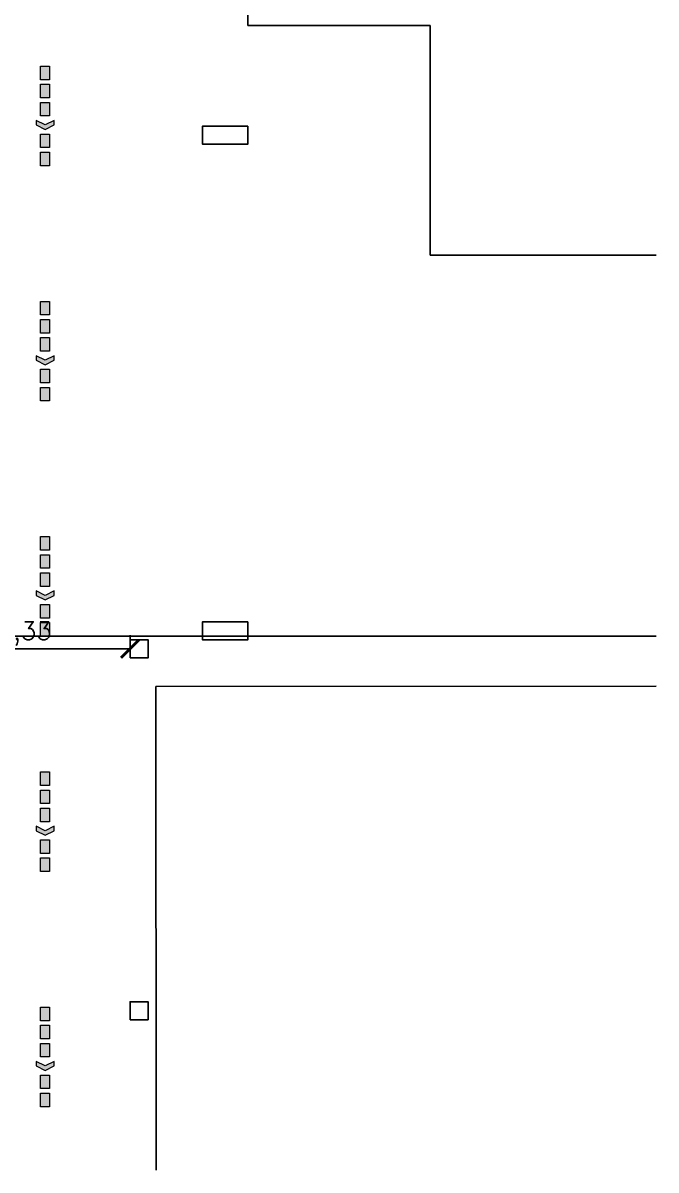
# Model space of a CAD drawing. Header units: metres. Extents: x 341 to 459, y 1341 to 1425.
# Drawn here: x 433.35 to 440.36, y 1365.49 to 1378.17 of the extents above; entities that cross this region are included whole.
import ezdxf
from ezdxf.enums import TextEntityAlignment as Align

# ---------------------------------------------------------------- set-up
doc = ezdxf.new("R2010")
doc.units = ezdxf.units.M
doc.layers.add('BASE DE CONCRETO', color=251, linetype='Continuous')
doc.layers.add('Notas de texto-1', color=7, linetype='Continuous')
doc.layers.add('INC_EQUIP', color=10, linetype='Continuous', lineweight=20)
doc.layers.add('INC_PLACAS', color=10, linetype='Continuous', lineweight=20)
doc.styles.add('ROMANS', font='ROMANS.SHX')
doc.dimstyles.new('100___1-100', dxfattribs={"dimscale": 0.1, "dimtxt": 2, "dimasz": 2, "dimexe": 1.5, "dimexo": 1, "dimgap": 0.5, "dimtad": 1, "dimzin": 4, "dimtxsty": 'ROMANS', "dimblk": 'ARCHTICK', "dimcen": 0, "dimclrd": 256, "dimclre": 256, "dimclrt": 3, "dimazin": 3, "dimtfac": 1, "dimtmove": 0, "dimatfit": 0, "dimldrblk": 'ARCHTICK', "dimfxl": 1, "dimlwd": -1, "dimlwe": -1, "dimarcsym": 0})

# ---------------------------------------------------------------- blocks, each defined once
blk = doc.blocks.new('*U71')
at = {"layer": 'INC_EQUIP'}
h = blk.add_hatch(color=256, dxfattribs=at)
h.paths.add_polyline_path([(0.5, -0.5), (2, -0.5), (2, 0.5), (0.5, 0.5)])
h.paths.add_polyline_path([(2.5, -0.5), (4, -0.5), (4, 0.5), (2.5, 0.5)])
h.paths.add_polyline_path([(-7, -0.5), (-5.5, -0.5), (-5.5, 0.5), (-7, 0.5)])
h.paths.add_polyline_path([(-5, -0.5), (-3.5, -0.5), (-3.5, 0.5), (-5, 0.5)])
h.paths.add_polyline_path([(-1, -1), (-0.5, 0), (-1, 1), (-0.5, 1), (0, 0), (-0.5, -1)])
h.paths.add_polyline_path([(-3, -0.5), (-1.5, -0.5), (-1.5, 0.5), (-3, 0.5)])
at = {"flags": 128}
blk.add_lwpolyline([(-7, -0.5), (-5.5, -0.5), (-5.5, 0.5), (-7, 0.5)], close=True, dxfattribs=at)
at = {"layer": 'INC_EQUIP', "flags": 128}
for points in [[(-5, -0.5), (-3.5, -0.5), (-3.5, 0.5), (-5, 0.5)], [(-3, -0.5), (-1.5, -0.5), (-1.5, 0.5), (-3, 0.5)], [(-1, -1), (-0.5, 0), (-1, 1), (-0.5, 1), (0, 0), (-0.5, -1)], [(0.5, -0.5), (2, -0.5), (2, 0.5), (0.5, 0.5)], [(2.5, -0.5), (4, -0.5), (4, 0.5), (2.5, 0.5)]]:
    blk.add_lwpolyline(points, close=True, dxfattribs=at)
at = {"layer": 'INC_PLACAS', "style": 'ROMANS', "width": 0.95}
for tag, flags, p in [('COD', 3, (-6.03, -1.33)), ('DESC', 3, (-5.74, -2.18)), ('X', 1, (-6.66, -3.05))]:
    blk.add_attdef(tag, text='', height=0.651, dxfattribs=dict(at, flags=flags)).set_placement(p, align=Align.MIDDLE_CENTER)
blk = doc.blocks.new('_ArchTick')
at = {"color": 0, "linetype": 'ByBlock', "const_width": 0.15}
blk.add_lwpolyline([(-0.5, -0.5), (0.5, 0.5)], dxfattribs=at)
blk = doc.blocks.new('*D161')
at = {"transparency": 16777216}
for p, q in [((432.212, 1371.355), (432.212, 1371.405)), ((434.539, 1371.355), (434.539, 1371.405)), ((432.212, 1371.255), (434.539, 1371.255))]:
    blk.add_line(p, q, dxfattribs=at)
at = {"layer": 'Defpoints', "color": 0, "transparency": 16777216}
for p in [(432.212, 1371.255), (434.539, 1371.255), (434.539, 1371.255)]:
    blk.add_point(p, dxfattribs=at)
at = {"transparency": 16777216, "xscale": 0.2, "yscale": 0.2, "zscale": 0.2, "rotation": 180}
blk.add_blockref('_ArchTick', (432.212, 1371.255), dxfattribs=at)
at = {"transparency": 16777216, "xscale": 0.2, "yscale": 0.2, "zscale": 0.2}
blk.add_blockref('_ArchTick', (434.539, 1371.255), dxfattribs=at)
at = {"color": 3, "transparency": 16777216, "insert": (433.375, 1371.424), "char_height": 0.2, "attachment_point": 5, "style": 'ROMANS'}
blk.add_mtext('2,33', dxfattribs=at)

msp = doc.modelspace()

# ---------------------------------------------------------------- linework, layer by layer
at = {"layer": 'BASE DE CONCRETO', "color": 252, "true_color": 0x939598}
for p, q in [((435.841, 1378.144), (435.841, 1381.16)), ((437.86, 1378.144), (435.841, 1378.144)), ((437.86, 1375.605), (437.86, 1378.144)), ((440.357, 1375.605), (437.86, 1375.605)), ((431.951, 1371.395), (440.357, 1371.395)), ((434.826, 1370.84, -0.07), (440.357, 1370.842, -0.07)), ((434.826, 1370.84, -0.07), (434.828, 1365.495, -0.152))]:
    msp.add_line(p, q, dxfattribs=at)
at = {"layer": 'Notas de texto-1', "color": 252, "true_color": 0x939598}
for points in [[(435.841, 1377.032), (435.341, 1377.032), (435.341, 1376.832), (435.841, 1376.832)], [(435.841, 1371.554), (435.341, 1371.554), (435.341, 1371.354), (435.841, 1371.354)], [(434.539, 1371.155), (434.739, 1371.155), (434.739, 1371.355), (434.539, 1371.355)], [(434.539, 1367.155), (434.739, 1367.155), (434.739, 1367.355), (434.539, 1367.355)]]:
    msp.add_lwpolyline(points, close=True, dxfattribs=at)

# ---------------------------------------------------------------- block references
at = {"layer": 'INC_EQUIP', "xscale": -0.1000000000000001, "yscale": 0.1000000000000001, "zscale": 0.1000000000000001, "rotation": 90}
for p in [(433.6, 1376.995), (433.6, 1374.395), (433.6, 1371.795), (433.6, 1369.195), (433.6, 1366.595)]:
    msp.add_blockref('*U71', p, dxfattribs=at)

# ---------------------------------------------------------------- dimensions: what is measured, and where the dimension line sits
dim = msp.add_linear_dim(base=(434.539, 1371.255), p1=(432.212, 1371.255), p2=(434.539, 1371.255), dimstyle='100___1-100')
dim.commit()
dim.dimension.update_dxf_attribs({"geometry": '*D161', "text_midpoint": (433.375, 1371.424)})

doc.saveas('drawing.dxf')
